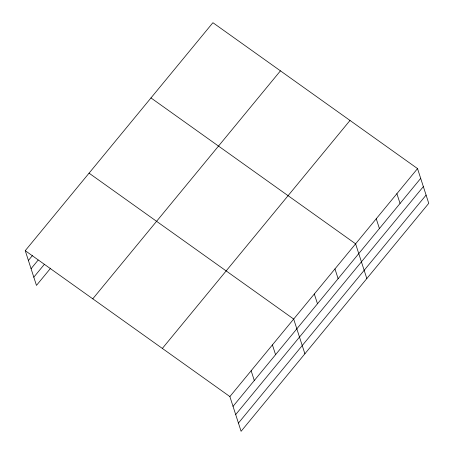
<?xml version="1.0" encoding="UTF-8"?>
<svg xmlns="http://www.w3.org/2000/svg" width="454" height="454" viewBox="0 0 454 454"><rect width="100%" height="100%" fill="white"/><g stroke="black" fill="none" stroke-linecap="round" stroke-linejoin="round"><path stroke-width="0.68" d="M25.248 250.676L212.909 22.7L417.538 168.599L428.752 203.324L241.091 431.3L229.877 396.569L25.248 250.676L36.462 285.401L50.644 268.178M28.403 260.454L32.393 255.608M31.065 268.689L38.153 260.074M33.806 277.173L44.441 264.251M92.775 298.823L280.436 70.847M162.35 348.428L350.006 120.452M229.877 396.569L417.538 168.599M233.033 406.347L420.693 178.377M235.694 414.581L423.355 186.605M238.435 423.066L426.09 195.089M150.978 97.933L355.607 243.826L366.826 278.557M89.052 173.161L293.681 319.06L304.895 353.791M396.892 193.676L400.053 203.449M376.252 218.749L379.408 228.527M334.967 268.904L338.122 278.682M314.321 293.982L317.482 303.76M272.411 344.898L275.572 354.676M251.147 370.736L254.302 380.514"/></g></svg>
